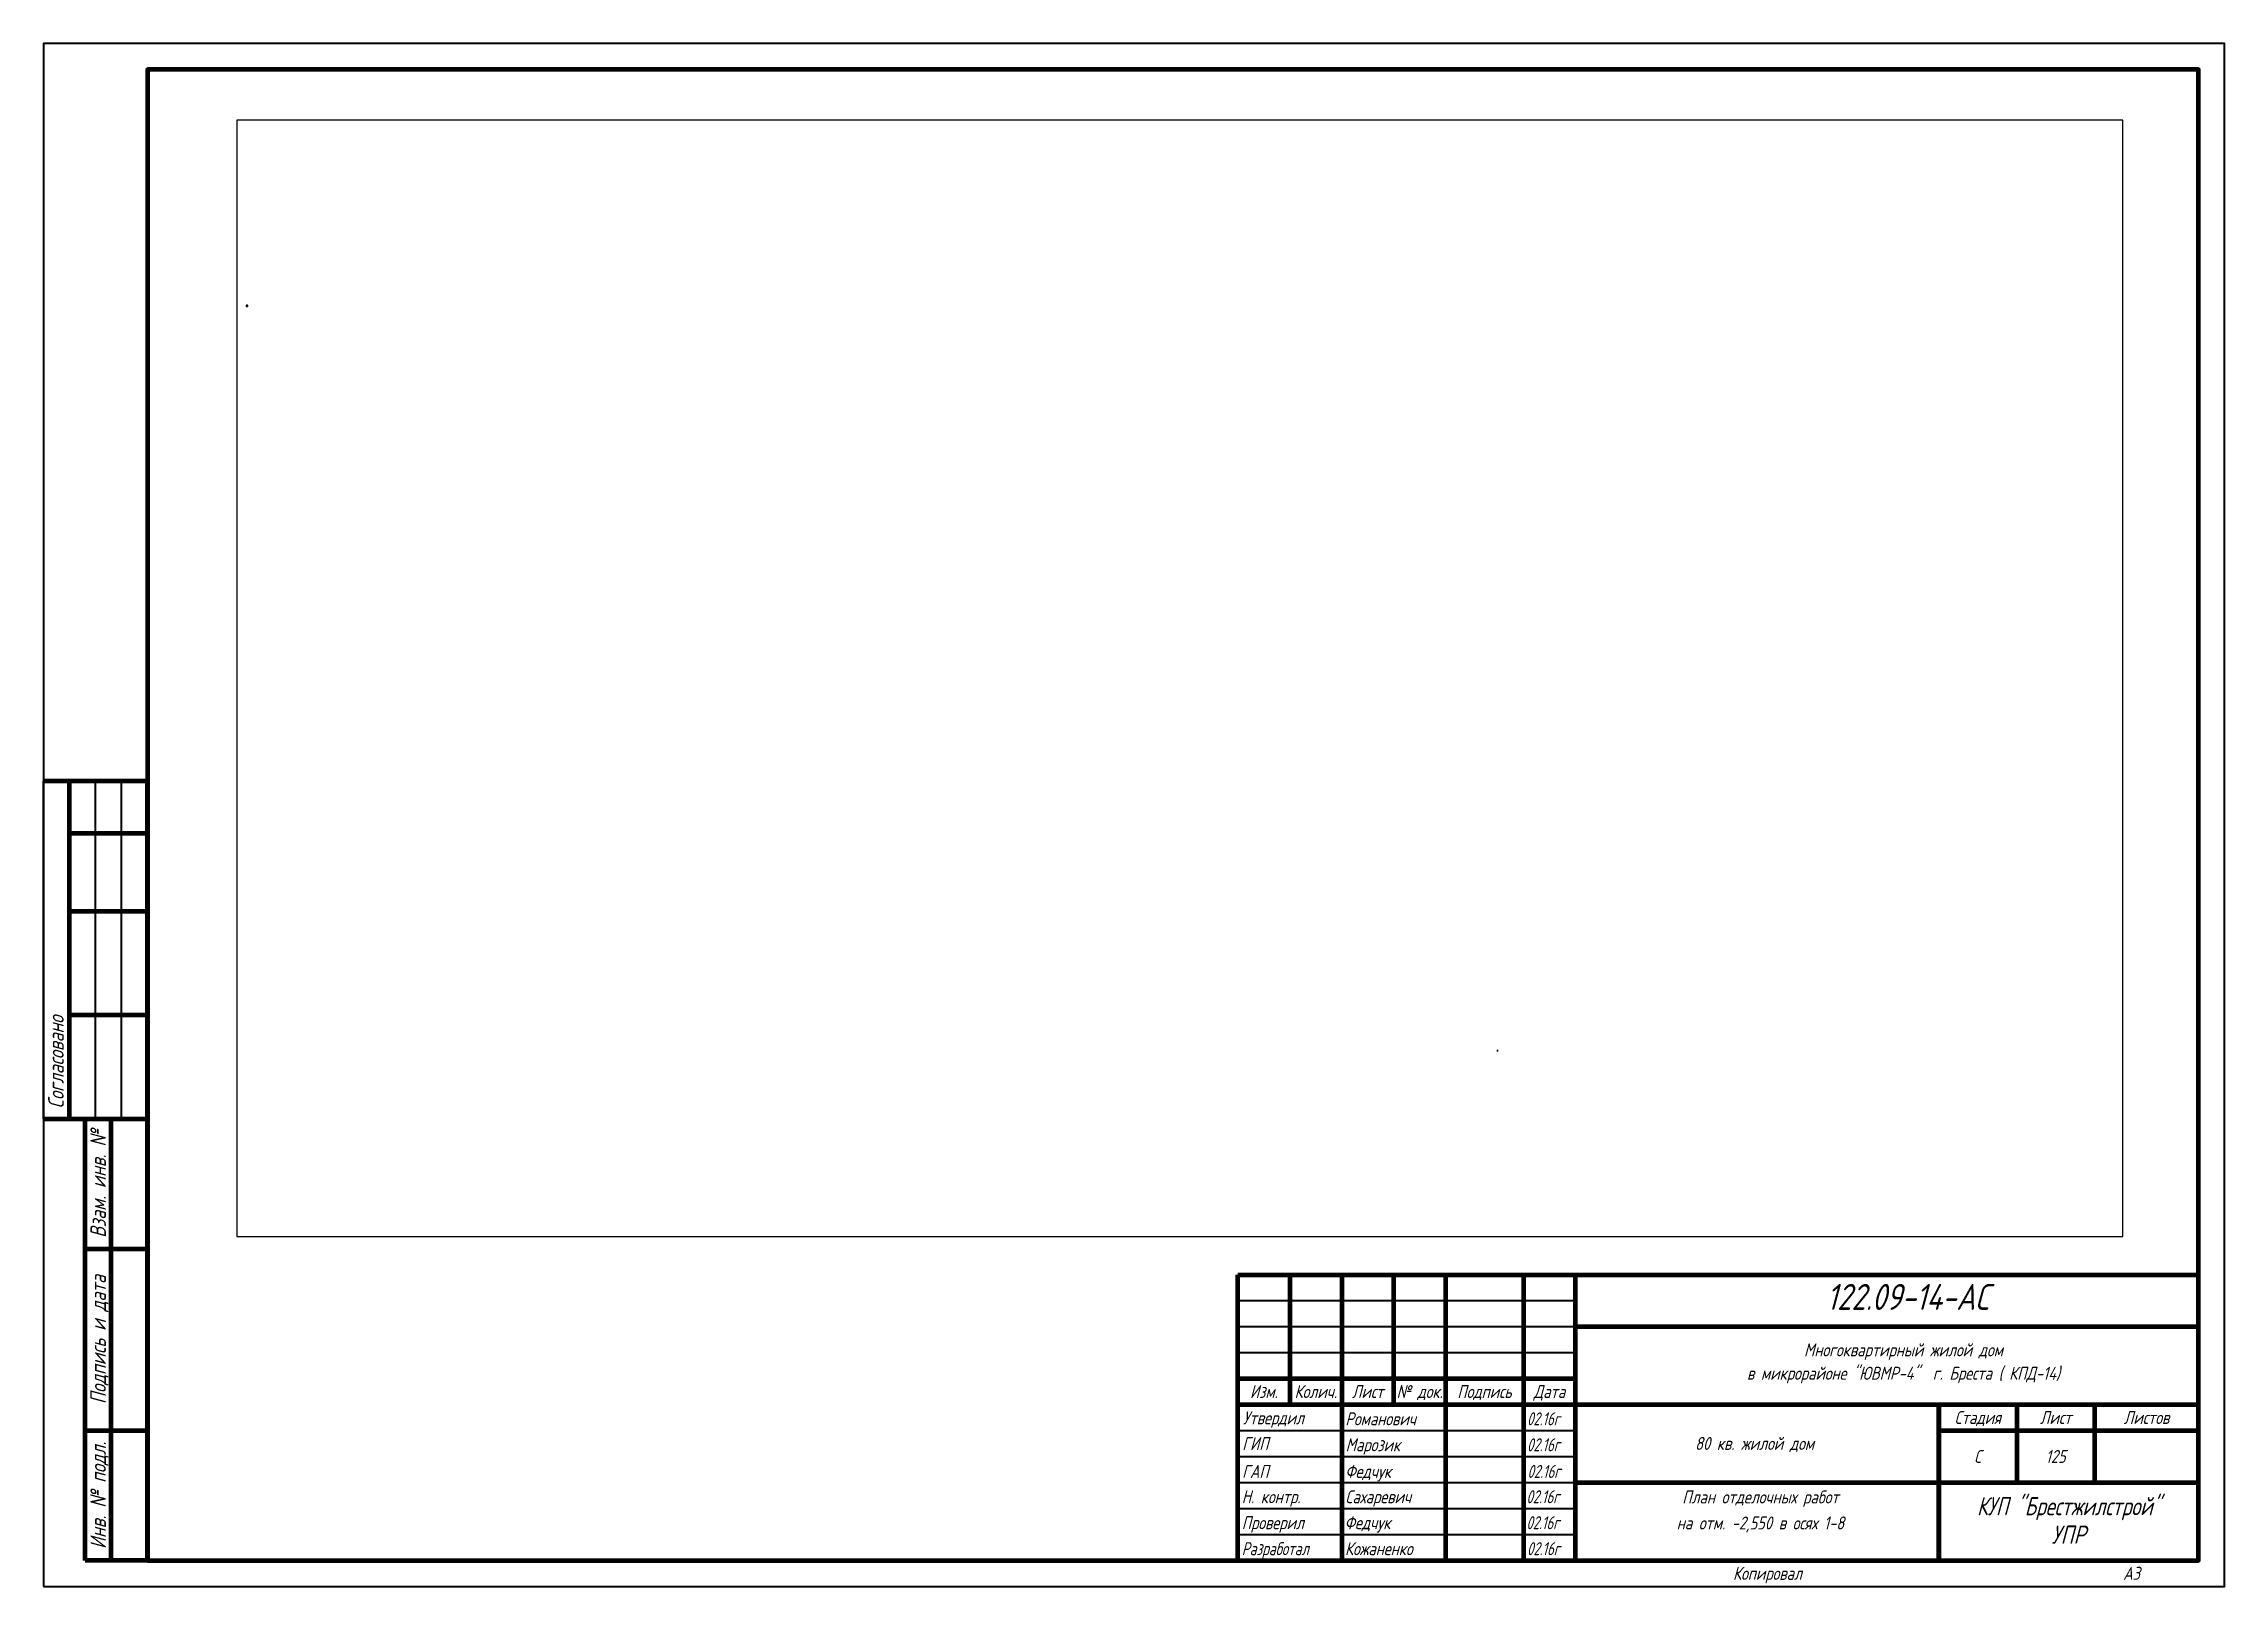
# Paper-space layout 'подвал 1сек' of a CAD drawing. Extents: x -427 to -7, y -1269 to -972.
# The model-space entities are those that its viewports show. They can reach past a viewport. Long polylines and large blocks are cut down to what shows.
import ezdxf
from ezdxf.enums import TextEntityAlignment as Align

# ---------------------------------------------------------------- set-up
doc = ezdxf.new("R2010")
doc.units = 0
doc.header["$LTSCALE"] = 15
doc.linetypes.add('JIS_02_0.7', pattern=[1.35, 0.75, -0.6])
doc.layers.get('DEFPOINTS').update_dxf_attribs({"color": 6})
for name, color, linetype, lineweight in [('otkrivanie', 229, 'JIS_02_0.7', 5), ('proem', 35, 'Continuous', 40), ('rama', 82, 'Continuous', 20), ('razm', 152, 'Continuous', 13)]:
    doc.layers.add(name, color=color, linetype=linetype, lineweight=lineweight)
doc.styles.add('GOST 2.304', font='cs_gost2304.shx', dxfattribs={"oblique": 15})
doc.styles.add('Аннотативный', font='isocpeur.ttf')

# ---------------------------------------------------------------- blocks, each defined once
blk = doc.blocks.new('*U6')
at = {"layer": 'razm'}
blk.add_circle((0, 0), 0.5, dxfattribs=at)
blk = doc.blocks.new('*U7')
at = {"layer": 'razm', "color": 0, "linetype": 'ByBlock', "lineweight": -2, "transparency": 16777216}
for p in [(0, 2.5), (0, 0), (2.5, 2.5), (2.5, 0), (5, 2.5), (5, 0), (7.5, 2.5), (7.5, 0), (10, 2.5), (10, 0), (12.5, 2.5), (12.5, 0), (15, 2.5), (15, 0), (17.5, 2.5), (17.5, 0), (20, 2.5), (20, 0), (22.5, 2.5), (22.5, 0), (25, 2.5), (25, 0), (27.5, 2.5), (27.5, 0), (30, 2.5), (30, 0), (32.5, 2.5), (32.5, 0), (35, 2.5), (35, 0), (37.5, 2.5), (37.5, 0), (40, 2.5), (40, 0), (42.5, 2.5), (42.5, 0), (45, 2.5), (45, 0), (47.5, 2.5), (47.5, 0)]:
    blk.add_blockref('*U6', p, dxfattribs=at)
blk = doc.blocks.new('*U8')
at = {"layer": 'razm'}
blk.add_circle((0, 0), 0.5, dxfattribs=at)
blk = doc.blocks.new('*U9')
at = {"layer": 'razm', "color": 0, "linetype": 'ByBlock', "lineweight": -2, "transparency": 16777216}
for p in [(0, 2.5), (0, 0), (2.5, 2.5), (2.5, 0), (5, 2.5), (5, 0), (7.5, 2.5), (7.5, 0), (10, 2.5), (10, 0), (12.5, 2.5), (12.5, 0), (15, 2.5), (15, 0), (17.5, 2.5), (17.5, 0), (20, 2.5), (20, 0), (22.5, 2.5), (22.5, 0), (25, 2.5), (25, 0), (27.5, 2.5), (27.5, 0), (30, 2.5), (30, 0), (32.5, 2.5), (32.5, 0), (35, 2.5), (35, 0), (37.5, 2.5), (37.5, 0), (40, 2.5), (40, 0), (42.5, 2.5), (42.5, 0), (45, 2.5), (45, 0), (47.5, 2.5), (47.5, 0)]:
    blk.add_blockref('*U8', p, dxfattribs=at)

msp = doc.modelspace()

# ---------------------------------------------------------------- hatches: boundary and pattern name
at = {"layer": 'rama', "true_color": 0x139b48}
h = msp.add_hatch(color=114, dxfattribs=at)
h.dxf.hatch_style = 1
h.paths.add_polyline_path([(52, -51), (13, -51), (13, -71), (52, -71)])
h.paths.add_polyline_path([(22, -54), (49, -54), (49, -68), (22, -68)], flags=16)
h.paths.add_polyline_path([(32, -62), (43, -62), (43, -59), (32, -59)], flags=8)
h.paths.add_polyline_path([(14, -59), (19, -59), (19, -56), (14, -56)], flags=24)
h.paths.add_polyline_path([(14, -62), (20, -62), (20, -59), (14, -59)], flags=24)
h.paths.add_polyline_path([(14, -65), (20, -65), (20, -62), (14, -62)], flags=24)
h.paths.add_polyline_path([(14, -69), (20, -69), (20, -66), (14, -66)], flags=24)
at = {"layer": 'rama', "true_color": 0x2776bb}
h = msp.add_hatch(color=152, dxfattribs=at)
h.dxf.hatch_style = 1
h.paths.add_polyline_path([(49, -54), (22, -54), (22, -68), (49, -68)])
h.paths.add_polyline_path([(32, -62), (43, -62), (43, -59), (32, -59)], flags=24)
at = {"layer": 'rama', "true_color": 0x000000}
h = msp.add_hatch(color=18, dxfattribs=at)
h.dxf.hatch_style = 1
h.paths.add_polyline_path([(53, -96, 1), (60, -96, 1)])
h.paths.add_polyline_path([(57, -94), (58, -94), (58, -95, -0.1896352), (59, -96, -1), (54, -96, -0.48689961)], flags=16)
h.paths.add_polyline_path([(54, -96, 1), (59, -96, 1)], flags=0)
at = {"layer": 'rama', "true_color": 0x2776bb}
h = msp.add_hatch(color=152, dxfattribs=at)
h.dxf.hatch_style = 1
h.paths.add_polyline_path([(54, -96, 1), (59, -96, 1)])
h.paths.add_polyline_path([(58, -94), (57, -94, -0.14589803), (58, -95)])
at = {"layer": 'rama', "true_color": 0xc7c8ca}
h = msp.add_hatch(color=9, dxfattribs=at)
h.dxf.hatch_style = 1
h.paths.add_polyline_path([(218, -44), (188, -44), (188, -64), (218, -64)])
h.paths.add_polyline_path([(196, -46), (209, -46), (209, -62), (196, -62)], flags=16)
h = msp.add_hatch(color=9, dxfattribs=at)
h.dxf.hatch_style = 1
h.paths.add_polyline_path([(218, -68), (188, -68), (188, -88), (218, -88)])
h.paths.add_polyline_path([(196, -70), (209, -70), (209, -86), (196, -86)], flags=16)
at = {"layer": 'rama', "true_color": 0x939598}
h = msp.add_hatch(color=252, dxfattribs=at)
h.dxf.hatch_style = 1
h.paths.add_polyline_path([(209, -46), (196, -46), (196, -62), (209, -62)])
h = msp.add_hatch(color=252, dxfattribs=at)
h.dxf.hatch_style = 1
h.paths.add_polyline_path([(209, -70), (196, -70), (196, -86), (209, -86)])

# ---------------------------------------------------------------- linework, layer by layer
at = {"color": 147, "ltscale": 200}
msp.add_lwpolyline([(1716147, -1021546), (1714537, -1021546)], dxfattribs=at)
at = {"layer": 'otkrivanie'}
msp.add_lwpolyline([(99, -41), (-19, -41), (-19, -136), (99, -136)], close=True, dxfattribs=at)
at = {"layer": 'proem'}
for centre, radius in [((45, 41), 0.1), ((107, -111), 0.35), ((110, -116), 0.35), ((113, -119), 0.35), ((116, -73), 0.35), ((116, -109), 0.35), ((158, -84), 0.35), ((170, -78), 0.35), ((170, -93), 0.35), ((184, -85), 0.35), ((223, -85), 0.35), ((234, -74), 0.35), ((266, -53), 0.35), ((266, -74), 0.35)]:
    msp.add_circle(centre, radius, dxfattribs=at)
at = {"layer": 'rama'}
for p, q in [((41, 49), (44, 47)), ((41, 47), (44, 49)), ((44, 52), (46, 50)), ((44, 50), (46, 52)), ((58, -94), (57, -94)), ((58, -95), (58, -94)), ((154, -78), (170, -78)), ((154, -111), (163, -112)), ((154, -112), (163, -112)), ((154, -129), (163, -130)), ((154, -130), (163, -130)), ((243, -67), (244, -67)), ((243, -74), (244, -74)), ((243, -81), (244, -81)), ((250, -67), (252, -67)), ((250, -74), (252, -74)), ((250, -81), (252, -81)), ((286, -53), (296, -53)), ((286, -58), (296, -58))]:
    msp.add_line(p, q, dxfattribs=at)
for points in [[(-1, 83), (12, 83), (12, 77), (-1, 77)], [(-1, 65), (49, 65), (49, 60), (-1, 60)], [(25, 47), (38, 47), (38, 39), (25, 39)], [(47, 48), (48, 48), (48, 43), (47, 43)], [(-1, -80), (49, -80), (49, -85), (-1, -85)], [(13, -51), (52, -51), (52, -71), (13, -71)], [(49, -68), (22, -68), (22, -54), (49, -54)], [(43, -91), (64, -91), (64, -105), (43, -105)], [(134, -50), (154, -50), (154, -64), (134, -64)], [(134, -68), (154, -68), (154, -82), (134, -82)], [(134, -86), (154, -86), (154, -100), (134, -100)], [(134, -107), (154, -107), (154, -121), (134, -121)], [(134, -125), (154, -125), (154, -139), (134, -139)], [(188, -64), (218, -64), (218, -44), (188, -44)], [(188, -88), (218, -88), (218, -68), (188, -68)], [(196, -46), (209, -46), (209, -62), (196, -62)], [(196, -70), (209, -70), (209, -86), (196, -86)], [(280, -67), (287, -67), (287, -75), (280, -75)], [(280, -78), (287, -78), (287, -86), (280, -86)]]:
    msp.add_lwpolyline(points, close=True, dxfattribs=at)
for points in [[(2, 64), (2, 77)], [(5, 64), (5, 77)], [(8, 64), (8, 77)], [(30, 61), (30, 47)], [(35, 61), (35, 47)], [(38, 61), (38, 52)], [(42, 61), (42, 50)], [(43, 47), (43, 41), (48, 41), (48, 43)], [(45, 61), (45, 52)], [(45, 49), (45, 41)], [(48, 61), (48, 48)], [(5, -84), (5, -92), (-6, -92), (-6, -57), (13, -57)], [(3, -84), (3, -90), (-4, -90), (-4, -61), (13, -61)], [(-3, -109), (134, -109)], [(-3, -111), (134, -111)], [(13, -64), (3, -64), (3, -81)], [(5, -81), (5, -68), (13, -68)], [(134, -116), (8, -116), (8, -84)], [(28, -81), (28, -79), (18, -79), (18, -114), (134, -114)], [(20, -81), (19, -81), (19, -119), (134, -119)], [(20, -84), (20, -102), (43, -102)], [(22, -84), (22, -100), (43, -100)], [(25, -81), (24, -81), (24, -132), (134, -132)], [(25, -84), (25, -97), (43, -97)], [(28, -84), (28, -95), (43, -95)], [(30, -84), (30, -93), (43, -93)], [(38, -81), (38, -75), (134, -75)], [(40, -84), (40, -90), (104, -90), (104, -57), (134, -57)], [(107, -111), (107, -93), (134, -93)], [(107, -111), (107, -129), (134, -129)], [(110, -116), (110, -134), (134, -134)], [(113, -119), (113, -137), (134, -137)], [(116, -73), (116, -55), (134, -55)], [(154, -91), (158, -91), (158, -84), (116, -84), (116, -73), (134, -73)], [(116, -109), (116, -91), (134, -91)], [(116, -109), (116, -127), (134, -127)], [(154, -58), (163, -58), (163, -47), (188, -47)], [(154, -55), (158, -55), (158, -84)], [(154, -60), (170, -60), (170, -93), (154, -93)], [(154, -76), (163, -76), (163, -71), (188, -71)], [(154, -73), (158, -73)], [(279, -82), (277, -82), (277, -107), (162, -107), (162, -84), (158, -84)], [(184, -85), (184, -93), (170, -93)], [(170, -93), (170, -102), (252, -102)], [(188, -61), (184, -61), (184, -85), (188, -85)], [(235, -53), (223, -53), (223, -47), (218, -47)], [(218, -85), (223, -85), (223, -61), (218, -61)], [(237, -74), (228, -74), (228, -71), (218, -71)], [(279, -68), (273, -68), (273, -90), (223, -90), (223, -85)], [(237, -67), (234, -67), (234, -81), (237, -81)], [(270, -53), (254, -53)], [(258, -74), (266, -74), (266, -53)], [(258, -67), (261, -67), (261, -81), (258, -81)], [(279, -79), (276, -79), (276, -102), (258, -102)], [(279, -74), (266, -74)], [(286, -58), (271, -58), (271, -71), (279, -71)]]:
    msp.add_lwpolyline(points, dxfattribs=at)
msp.add_lwpolyline([(83, -50, 0.89802651), (86, -50, -9.27960727)], format="xyb", close=True, dxfattribs=at)
for centre, radius in [((3, 80), 1.67), ((42, 48), 1.5), ((45, 51), 1.5), ((-3, -109), 0.2), ((-3, -111), 0.2), ((56, -96), 3.5), ((56, -96), 2.45), ((79, -56), 0.5), ((80, -60), 0.5), ((81, -53), 0.5), ((82, -56), 0.5), ((84, -62), 0.5), ((84, -53), 0.5), ((86, -58), 0.5), ((87, -53), 0.5), ((88, -60), 0.5), ((89, -57), 0.5), ((158, -73), 0.2), ((163, -112), 0.2), ((163, -130), 0.2), ((261, -74), 0.2), ((296, -53), 0.2), ((296, -58), 0.2)]:
    msp.add_circle(centre, radius, dxfattribs=at)
at = {"layer": 'razm'}
for p, q in [((34, 65), (31, 60)), ((34, 60), (31, 65)), ((34, -80), (31, -85)), ((34, -85), (31, -80)), ((76, -57), (79, -56)), ((77, -62), (80, -60)), ((81, -53), (78, -48)), ((78, -53), (82, -56)), ((84, -53), (84, -48)), ((84, -65), (84, -62)), ((86, -58), (93, -59)), ((87, -53), (90, -48)), ((88, -60), (92, -62)), ((89, -57), (94, -53)), ((238, -49), (238, -56)), ((238, -69), (242, -65)), ((242, -69), (238, -65)), ((238, -76), (242, -72)), ((242, -76), (238, -72)), ((238, -83), (242, -79)), ((242, -83), (238, -79)), ((241, -49), (241, -56)), ((245, -49), (245, -56)), ((245, -69), (249, -65)), ((249, -69), (245, -65)), ((245, -76), (249, -72)), ((249, -76), (245, -72)), ((245, -83), (249, -79)), ((249, -83), (245, -79)), ((248, -49), (248, -56)), ((251, -49), (251, -56)), ((253, -69), (257, -65)), ((257, -69), (253, -65)), ((253, -76), (257, -72)), ((257, -76), (253, -72)), ((253, -83), (257, -79)), ((257, -83), (253, -79)), ((253, -105), (257, -100)), ((257, -105), (253, -100)), ((286, -53), (270, -53)), ((279, -68), (284, -68)), ((279, -71), (284, -71)), ((279, -79), (284, -79)), ((279, -82), (284, -82)), ((281, -72), (281, -71)), ((281, -73), (282, -72)), ((282, -73), (281, -72)), ((281, -83), (281, -82)), ((281, -84), (282, -83)), ((282, -84), (281, -83)), ((284, -71), (286, -69)), ((284, -82), (286, -80))]:
    msp.add_line(p, q, dxfattribs=at)
for points in [[(85, 15), (-20, 15), (-20, 94), (85, 94)], [(-1, 62), (1, 62), (1, 65), (-1, 65)], [(-1, 60), (1, 60), (1, 62), (-1, 62)], [(1, 62), (4, 62), (4, 65), (1, 65)], [(4, 62), (6, 62), (6, 65), (4, 65)], [(9, 60), (11, 60), (11, 62), (9, 62)], [(14, 62), (16, 62), (16, 65), (14, 65)], [(21, 62), (24, 62), (24, 65), (21, 65)], [(29, 60), (31, 60), (31, 62), (29, 62)], [(34, 62), (36, 62), (36, 65), (34, 65)], [(39, 62), (41, 62), (41, 65), (39, 65)], [(46, 60), (49, 60), (49, 62), (46, 62)], [(-1, -83), (1, -83), (1, -80), (-1, -80)], [(-1, -85), (1, -85), (1, -83), (-1, -83)], [(1, -83), (4, -83), (4, -80), (1, -80)], [(4, -83), (6, -83), (6, -80), (4, -80)], [(9, -85), (11, -85), (11, -83), (9, -83)], [(14, -83), (16, -83), (16, -80), (14, -80)], [(19, -85), (21, -85), (21, -83), (19, -83)], [(21, -83), (24, -83), (24, -80), (21, -80)], [(29, -85), (31, -85), (31, -83), (29, -83)], [(34, -83), (36, -83), (36, -80), (34, -80)], [(39, -83), (41, -83), (41, -80), (39, -80)], [(46, -85), (49, -85), (49, -83), (46, -83)], [(235, -49), (254, -49), (254, -56), (235, -56)], [(272, -51), (283, -51), (283, -54), (272, -54)]]:
    msp.add_lwpolyline(points, close=True, dxfattribs=at)
at = {"layer": 'razm', "const_width": 0.5}
for points in [[(190, -47), (191, -48)], [(190, -48), (191, -47)], [(190, -62), (191, -60)], [(190, -60), (191, -61)], [(190, -71), (191, -72)], [(190, -72), (191, -71)], [(190, -85), (191, -84)], [(190, -84), (191, -85)], [(216, -47), (214, -48)], [(216, -48), (214, -47)], [(216, -62), (214, -60)], [(216, -60), (214, -61)], [(216, -71), (214, -72)], [(216, -72), (214, -71)], [(216, -85), (214, -84)], [(216, -84), (214, -85)]]:
    msp.add_lwpolyline(points, dxfattribs=at)
at = {"layer": 'razm'}
for points in [[(279, -74), (281, -74), (281, -73)], [(279, -85), (281, -85), (281, -84)]]:
    msp.add_lwpolyline(points, dxfattribs=at)
for centre, radius in [((191, -47), 1.66), ((191, -61), 1.66), ((191, -71), 1.66), ((191, -85), 1.66), ((215, -47), 1.66), ((215, -61), 1.66), ((215, -71), 1.66), ((215, -85), 1.66), ((240, -67), 3), ((240, -74), 3), ((240, -81), 3), ((247, -67), 3), ((247, -74), 3), ((247, -81), 3), ((255, -67), 3), ((255, -74), 3), ((255, -81), 3), ((255, -102), 3), ((281, -73), 0.75), ((281, -84), 0.75)]:
    msp.add_circle(centre, radius, dxfattribs=at)

# ---------------------------------------------------------------- block references
for name, p in [('*U7', (0, 61)), ('*U9', (0, -84))]:
    msp.add_blockref(name, p, dxfattribs=at)

# ---------------------------------------------------------------- texts
at = {"layer": 'razm', "style": 'Аннотативный'}
for s, height, p in [('+', 1.5, (3, 74)), ('-', 1.5, (5, 74)), ('sig', 1.5, (8, 74)), ('3G-modem', 1.5, (26, 41)), ('reboot', 1.5, (26, 44)), ('-', 1.5, (28, 48)), ('+', 1.5, (33, 48)), ('ping', 1.5, (36, 50)), ('+', 1.5, (38, 54)), ('1k', 1.5, (46, 45)), ('OrangePi PC2', 1.5, (61, 66)), ('5V', 2, (-9, -111)), ('-', 2, (-5, -110)), ('+', 2, (-5, -112)), ('SCL', 2, (15, -58)), ('SDA', 2, (15, -62)), ('VCC', 2, (15, -65)), ('GND', 2, (15, -68)), ('LCD 1602', 2, (32, -61)), ('DT', 2, (44, -96)), ('SWITCH', 2, (44, -101)), ('VCC', 2, (44, -103)), ('GND', 2, (44, -94)), ('CLK', 2, (44, -99)), ('EC11', 2, (59, -94)), ('orange', 1.2, (71, -53)), ('grey', 1.2, (73, -59)), ('black', 1.2, (75, -47)), ('white', 1.2, (75, -64)), ('4', 1.2, (79, -56)), ('8', 1.2, (80, -59)), ('1', 1.2, (81, -52)), ('red', 1.2, (82, -47)), ('5', 1.2, (82, -55)), ('yellow', 1.2, (82, -67)), ('2', 1.2, (84, -53)), ('9', 1.2, (83, -61)), ('6', 1.2, (85, -57)), ('3', 1.2, (87, -52)), ('10', 1.2, (87, -60)), ('green', 1.2, (88, -47)), ('7', 1.2, (89, -56)), ('violet', 1.2, (92, -53)), ('blue', 1.2, (92, -63)), ('brown', 1.2, (93, -59)), ('brown', 1.2, (128, -119)), ('grey', 1.2, (128, -131)), ('brown', 1.2, (128, -136)), ('black', 1.2, (129, -54)), ('green', 1.2, (129, -57)), ('black', 1.2, (129, -72)), ('orange', 1.2, (129, -75)), ('black', 1.2, (129, -90)), ('red', 1.2, (129, -92)), ('black', 1.2, (129, -108)), ('red', 1.2, (129, -111)), ('violet', 1.2, (129, -113)), ('white', 1.2, (129, -116)), ('black', 1.2, (129, -126)), ('red', 1.2, (129, -129)), ('white', 1.2, (129, -134)), ('GND', 1.6, (135, -56)), ('IN', 1.6, (135, -58)), ('GND', 1.6, (135, -74)), ('IN', 1.6, (135, -76)), ('GND', 1.6, (135, -91)), ('IN', 1.6, (135, -94)), ('GND', 1.6, (135, -110)), ('VCC', 1.6, (135, -112)), ('SO', 1.6, (135, -115)), ('CS', 1.6, (135, -117)), ('SCK', 1.6, (135, -120)), ('GND', 1.6, (135, -128)), ('VCC', 1.6, (135, -130)), ('SO', 1.6, (135, -133)), ('CS', 1.6, (135, -135)), ('SCK', 1.6, (135, -137)), ('LR7843', 2, (140, -53)), ('30V 160 A', 1.6, (140, -63)), ('LR7843', 2, (140, -71)), ('30V 160 A', 1.6, (140, -81)), ('MT3608', 2, (140, -89)), ('5-24V 2 A', 1.6, (140, -99)), ('MAX6675', 2, (142, -110)), ('K-type', 2, (143, -113)), ('MAX6675', 2, (142, -128)), ('K-type', 2, (143, -131)), ('GND', 1.6, (149, -56)), ('OUT-', 1.6, (149, -58)), ('OUT+', 1.6, (149, -61)), ('GND', 1.6, (149, -74)), ('OUT-', 1.6, (149, -76)), ('OUT+', 1.6, (149, -79)), ('GND', 1.6, (149, -92)), ('OUT', 1.6, (149, -94)), ('black', 1.2, (155, -55)), ('green', 1.2, (155, -57)), ('red', 1.2, (155, -59)), ('black', 1.2, (155, -73)), ('yellow', 1.2, (155, -75)), ('red', 1.2, (155, -78)), ('black', 1.2, (155, -90)), ('red', 1.2, (155, -92)), ('-', 1.6, (190, -50)), ('5-30 V', 1.6, (190, -55)), ('+', 1.6, (190, -58)), ('-', 1.6, (190, -74)), ('5-30 V', 1.6, (190, -78)), ('+', 1.6, (190, -82)), ('~220V', 1.6, (211, -55)), ('~220V', 1.6, (211, -78)), ('12V', 1.6, (259, -99)), ('220V switch', 1.6, (289, -72)), ('Top light switch', 1.6, (289, -82)), ('~220V', 1.6, (293, -56))]:
    msp.add_text(s, height=height, dxfattribs=at).set_placement(p)
for s, p in [('PIR detect!', (43, 26)), ('Network active', (47, 22))]:
    msp.add_text(s, height=1.5, rotation=90, dxfattribs=at).set_placement(p)
at = {"layer": 'razm', "attachment_point": 1, "style": 'Аннотативный'}
for s, insert, char_height, width in [('{\\W0.9;2 4 6 8\\T0.95; \\W0.7;10 12 14 16 18 20 22 24 26 28\\T0.9; 30 32 34 36 38 40}', (-1, 68), 2, 50.65), ('1 3 5 7 {\\T0.8;9 \\W0.8;\\T0.85;11 \\T0.9;13 15 17 19 21 23\\T0.85; 25 27 29\\T0.8; 31 33 35 37 39}', (0, 59), 2, 57.01), ('{\\W0.9;2 4 6 8\\T0.95; \\W0.7;10 12 14 16 18 20 22 24 26 28\\T0.9; 30 32 34 36 38 40}', (-1, -77), 2, 50.65), ('1 3 5 7 {\\T0.8;9 \\W0.8;\\T0.85;11 \\T0.9;13 15 17 19 21 23\\T0.85; 25 27 29\\T0.8; 31 33 35 37 39}', (0, -86), 2, 57.01), ('Encoder with button', (53, -101), 1.4, 12.88), ('PWM (orange) \\H1.6000;bottom heater', (59, -69), 2, 17.57), ('PWM (green) \\H1.6000;top heater', (59, -84), 2, 19.09), ('temperature\\Ptop', (159, -113), 1.2, 0.644), ('temperature\\Pbottom', (159, -131), 1.2, 0.644), ('\\pxqc;{\\H0.8x;bottom heater}', (239, -61), 2, 17.57), ('\\pxqc;{\\H0.8x;top heater}', (239, -45), 2, 17.57)]:
    msp.add_mtext(s, dxfattribs=dict(at, insert=insert, char_height=char_height, width=width))

psp = doc.layouts.new('подвал 1сек')

# ---------------------------------------------------------------- linework, layer by layer
at = {"linetype": 'Continuous', "lineweight": 25}
for p, q in [((-426.61, -1178.91), (-426.61, -1113.91)), ((-426.61, -1178.91), (-426.61, -1113.91)), ((-416.61, -1178.91), (-416.61, -1113.91)), ((-411.61, -1178.91), (-411.61, -1113.91)), ((-196.61, -1213.91), (-131.61, -1213.91)), ((-196.61, -1218.91), (-131.61, -1218.91)), ((-196.61, -1223.91), (-131.61, -1223.91)), ((-196.61, -1238.91), (-131.61, -1238.91)), ((-196.61, -1243.91), (-131.61, -1243.91)), ((-196.61, -1248.91), (-131.61, -1248.91)), ((-196.61, -1253.91), (-131.61, -1253.91)), ((-196.61, -1258.91), (-131.61, -1258.91))]:
    psp.add_line(p, q, dxfattribs=at)
at = {"linetype": 'Continuous', "lineweight": 60}
for p, q in [((-406.61, -1113.91), (-426.61, -1113.91)), ((-421.61, -1178.91), (-421.61, -1113.91)), ((-406.61, -1263.91), (-406.61, -1113.91)), ((-421.61, -1123.91), (-406.61, -1123.91)), ((-421.61, -1138.91), (-406.61, -1138.91)), ((-421.61, -1158.91), (-406.61, -1158.91)), ((-426.61, -1178.91), (-406.61, -1178.91)), ((-418.61, -1263.91), (-418.61, -1178.91)), ((-413.61, -1263.91), (-413.61, -1178.91)), ((-418.61, -1203.91), (-406.61, -1203.91)), ((-196.61, -1263.91), (-196.61, -1208.91)), ((-196.61, -1208.91), (-11.61, -1208.91)), ((-186.61, -1208.91), (-186.61, -1233.91)), ((-176.61, -1208.91), (-176.61, -1263.91)), ((-166.61, -1208.91), (-166.61, -1233.91)), ((-156.61, -1208.91), (-156.61, -1263.91)), ((-141.61, -1208.91), (-141.61, -1263.91)), ((-131.61, -1263.91), (-131.61, -1208.92)), ((-131.61, -1218.91), (-11.61, -1218.91)), ((-196.61, -1228.91), (-131.61, -1228.91)), ((-196.61, -1233.91), (-11.61, -1233.91)), ((-61.61, -1233.91), (-61.61, -1263.91)), ((-61.61, -1263.91), (-61.61, -1233.91)), ((-46.61, -1233.91), (-46.61, -1248.91)), ((-31.61, -1233.91), (-31.61, -1248.91)), ((-418.61, -1238.91), (-406.61, -1238.91)), ((-61.61, -1238.91), (-11.61, -1238.91)), ((-131.61, -1248.91), (-11.61, -1248.91)), ((-406.61, -1263.91), (-418.61, -1263.91))]:
    psp.add_line(p, q, dxfattribs=at)
at = {"linetype": 'Continuous', "lineweight": 60, "ltscale": 100}
for p, q in [((-11.61, -1263.91), (-11.61, -1208.91)), ((-196.61, -1263.91), (-11.61, -1263.91))]:
    psp.add_line(p, q, dxfattribs=at)
at = {"linetype": 'Continuous', "lineweight": 25}
psp.add_lwpolyline([(-426.61, -1268.91), (-6.61, -1268.91), (-6.61, -971.91), (-426.61, -971.91), (-426.61, -1268.91)], dxfattribs=at)
psp.add_lwpolyline([(-426.61, -1268.91), (-6.61, -1268.91), (-6.61, -971.91), (-426.61, -971.91), (-426.61, -1268.91)], dxfattribs=at)
at = {"linetype": 'Continuous', "lineweight": 60}
psp.add_lwpolyline([(-406.61, -1263.91), (-11.61, -1263.91), (-11.61, -976.91), (-406.61, -976.91), (-406.61, -1263.91)], dxfattribs=at)

# ---------------------------------------------------------------- texts
at = {"linetype": 'Continuous', "lineweight": 25, "style": 'GOST 2.304', "oblique": 15}
psp.add_text('Согласовано', height=3, rotation=90, dxfattribs=at).set_placement((-422.73, -1176.91))
for s, p in [('Взам. инв. №', (-416.11, -1191.41)), ('Подпись и дата', (-416.11, -1221.41)), ('Инв. № подл.', (-416.11, -1251.41))]:
    psp.add_text(s, height=3, rotation=90, dxfattribs=at).set_placement(p, align=Align.MIDDLE_CENTER)
for s, height, p in [('122.09-14-АС', 5, (-67.58, -1213.19)), ('Изм.', 2.5, (-191.61, -1231.41)), ('Колич.', 2.5, (-181.61, -1231.41)), ('Лист', 2.5, (-171.61, -1231.41)), ('№ док.', 2.5, (-161.61, -1231.41)), ('Подпись', 2.5, (-149.11, -1231.41)), ('Дата', 2.5, (-136.61, -1231.41)), ('Стадия', 2.5, (-54.11, -1236.41)), ('Лист', 2.5, (-39.11, -1236.41)), ('Листов', 2.5, (-21.61, -1236.41)), ('80 кв. жилой дом', 2.5, (-97.1, -1241.4)), ('С', 2.5, (-54.11, -1243.91)), ('125', 2.5, (-39.11, -1243.91)), ('УПР', 3.5, (-36.61, -1258.96))]:
    psp.add_text(s, height=height, dxfattribs=at).set_placement(p, align=Align.MIDDLE_CENTER)
for s, p in [('Многоквартирный жилой дом', (-68.42, -1224.64)), ('в микрорайоне "ЮВМР-4"  г. Бреста ( КПД-14)', (-68.42, -1229.14)), ('План отделочных работ', (-95.97, -1252.96)), ('на отм. -2,550 в осях 1-8', (-95.97, -1257.96)), ('Копировал', (-94.61, -1267.66))]:
    psp.add_text(s, height=2.5, dxfattribs=at).set_placement(p, align=Align.CENTER)
for s, p in [('Утвердил', (-195.61, -1237.73)), ('Романович', (-175.91, -1237.91)), ('ГИП', (-195.76, -1242.67)), ('Марозик', (-175.85, -1242.91)), ('ГАП', (-195.79, -1248.04)), ('Федчук', (-175.93, -1248.04)), ('Н. контр.', (-195.86, -1252.91)), ('Сахаревич', (-175.89, -1252.91)), ('Проверил', (-195.86, -1257.91)), ('Федчук', (-176.05, -1257.91)), ('Кожаненко', (-175.98, -1262.91)), ('A3', (-26.11, -1267.66))]:
    psp.add_text(s, height=2.5, dxfattribs=at).set_placement(p)
for s, width, p in [('02.16г', 0.885077, (-140.92, -1237.91)), ('02.16г', 0.885077, (-140.92, -1242.91)), ('02.16г', 0.885077, (-140.83, -1248.04)), ('02.16г', 0.885077, (-141.03, -1252.91)), ('02.16г', 0.885077, (-141.04, -1257.91)), ('Разработал', 0.916209, (-195.86, -1262.91)), ('02.16г', 0.885077, (-140.92, -1262.91))]:
    psp.add_text(s, height=2.5, dxfattribs=dict(at, width=width)).set_placement(p)
at = {"linetype": 'Continuous', "lineweight": 25, "style": 'GOST 2.304', "oblique": 15, "width": 0.938623}
psp.add_text('КУП "Брестжилстрой"', height=3.5, dxfattribs=at).set_placement((-36.61, -1253.48), align=Align.MIDDLE_CENTER)

# ---------------------------------------------------------------- viewports
at = {"layer": 'DEFPOINTS', "view_target_point": (558595.76, -345348.37)}
psp.add_viewport(center=(-207.78, -1094.11), size=(363.27, 214.9286), view_center_point=(721130.77, -165423.87), view_height=1530732.161, dxfattribs=at)

doc.saveas('drawing.dxf')
